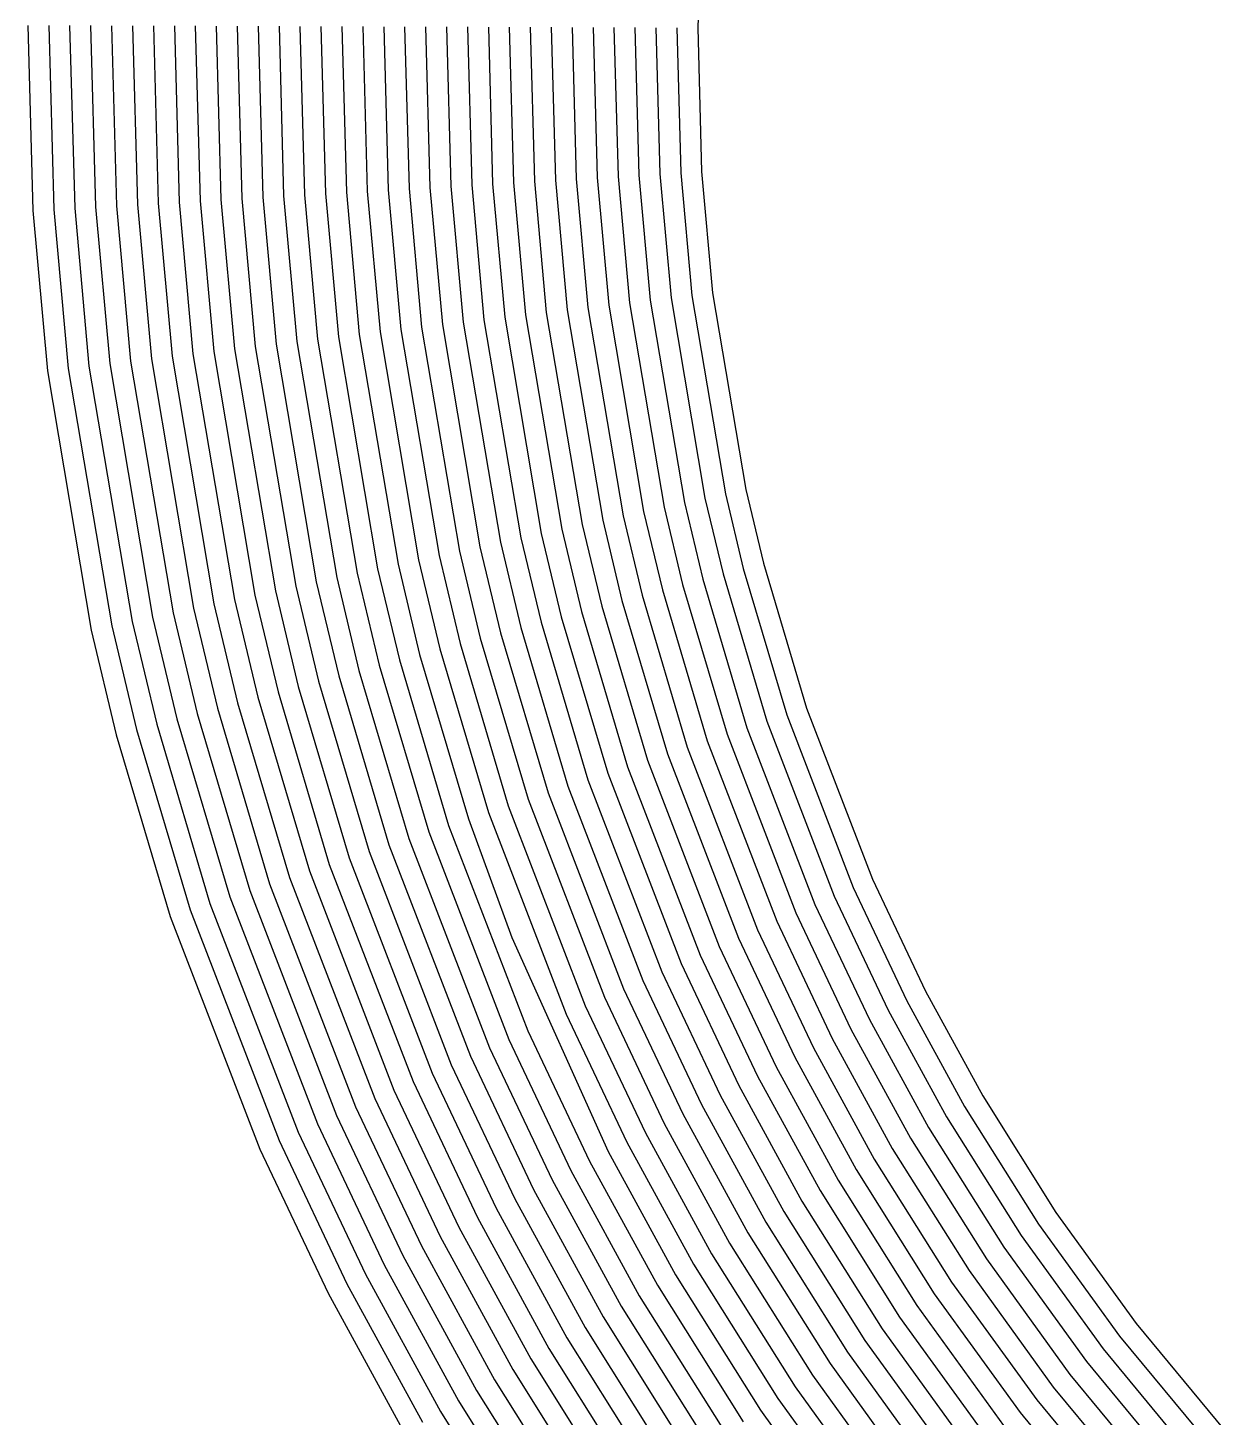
# Model space of a CAD drawing. Header units: metres. Extents: x -19 to 19, y -19.6 to 19.6.
# Drawn here: x 1.022 to 2.737, y 13.704 to 15.697 of the extents above; entities that cross this region are included whole.
import ezdxf

# ---------------------------------------------------------------- set-up
doc = ezdxf.new("R2010")
doc.units = ezdxf.units.M

msp = doc.modelspace()

# ---------------------------------------------------------------- linework, layer by layer
for p, q in [((1.98847, 15.86423, -0.06653), (1.982638, 15.696609, -0.049624)), ((1.022185, 15.700118, -0.049905), (1.029464, 15.434579, -0.023541)), ((1.052199, 15.700009, -0.049896), (1.059428, 15.436328, -0.023716)), ((1.082214, 15.699899, -0.049887), (1.089391, 15.438077, -0.023891)), ((1.112228, 15.699789, -0.049879), (1.119354, 15.439827, -0.024066)), ((1.142242, 15.69968, -0.04987), (1.149317, 15.441576, -0.024241)), ((1.172256, 15.69957, -0.049861), (1.17928, 15.443325, -0.024416)), ((1.20227, 15.69946, -0.049852), (1.209244, 15.445074, -0.024591)), ((1.232284, 15.699351, -0.049844), (1.239207, 15.446823, -0.024766)), ((1.262299, 15.699241, -0.049835), (1.26917, 15.448573, -0.024941)), ((1.292313, 15.699131, -0.049826), (1.299133, 15.450322, -0.025116)), ((1.322327, 15.699022, -0.049817), (1.329096, 15.452071, -0.025291)), ((1.352341, 15.698912, -0.049809), (1.35906, 15.45382, -0.025466)), ((1.382355, 15.698802, -0.0498), (1.389023, 15.45557, -0.025641)), ((1.412369, 15.698693, -0.049791), (1.418986, 15.457319, -0.025816)), ((1.442384, 15.698583, -0.049782), (1.448949, 15.459068, -0.025991)), ((1.472398, 15.698473, -0.049773), (1.478912, 15.460817, -0.026166)), ((1.502412, 15.698364, -0.049765), (1.508876, 15.462566, -0.026341)), ((1.532426, 15.698254, -0.049756), (1.538839, 15.464316, -0.026516)), ((1.56244, 15.698145, -0.049747), (1.568802, 15.466065, -0.026691)), ((1.592454, 15.698035, -0.049738), (1.598765, 15.467814, -0.026866)), ((1.622468, 15.697925, -0.04973), (1.628729, 15.469563, -0.027041)), ((1.652483, 15.697816, -0.049721), (1.658692, 15.471313, -0.027216)), ((1.682497, 15.697706, -0.049712), (1.688655, 15.473062, -0.027391)), ((1.712511, 15.697596, -0.049703), (1.718618, 15.474811, -0.027566)), ((1.742525, 15.697487, -0.049695), (1.748581, 15.47656, -0.027741)), ((1.772539, 15.697377, -0.049686), (1.778545, 15.478309, -0.027916)), ((1.802553, 15.697267, -0.049677), (1.808508, 15.480059, -0.028091)), ((1.832568, 15.697158, -0.049668), (1.838471, 15.481808, -0.028266)), ((1.862582, 15.697048, -0.04966), (1.868434, 15.483557, -0.028441)), ((1.892596, 15.696938, -0.049651), (1.898397, 15.485306, -0.028616)), ((1.92261, 15.696829, -0.049642), (1.928361, 15.487056, -0.028791)), ((1.952624, 15.696719, -0.049633), (1.958324, 15.488805, -0.028966)), ((1.982638, 15.696609, -0.049624), (1.988287, 15.490554, -0.029141)), ((1.808508, 15.480059, -0.028091), (1.825227, 15.295538, -0.010029)), ((1.838471, 15.481808, -0.028266), (1.855032, 15.29903, -0.010372)), ((1.868434, 15.483557, -0.028441), (1.884838, 15.302523, -0.010716)), ((1.898397, 15.485306, -0.028616), (1.914643, 15.306015, -0.011059)), ((1.928361, 15.487056, -0.028791), (1.944448, 15.309508, -0.011402)), ((1.958324, 15.488805, -0.028966), (1.974253, 15.313001, -0.011745)), ((1.988287, 15.490554, -0.029141), (2.004059, 15.316493, -0.012088)), ((1.478912, 15.460817, -0.026166), (1.497369, 15.257119, -0.006255)), ((1.508876, 15.462566, -0.026341), (1.527174, 15.260612, -0.006598)), ((1.538839, 15.464316, -0.026516), (1.55698, 15.264104, -0.006941)), ((1.568802, 15.466065, -0.026691), (1.586785, 15.267597, -0.007284)), ((1.598765, 15.467814, -0.026866), (1.61659, 15.27109, -0.007627)), ((1.628729, 15.469563, -0.027041), (1.646395, 15.274582, -0.007971)), ((1.658692, 15.471313, -0.027216), (1.676201, 15.278075, -0.008314)), ((1.688655, 15.473062, -0.027391), (1.706006, 15.281567, -0.008657)), ((1.718618, 15.474811, -0.027566), (1.735811, 15.28506, -0.009)), ((1.748581, 15.47656, -0.027741), (1.765616, 15.288553, -0.009343)), ((1.778545, 15.478309, -0.027916), (1.795422, 15.292045, -0.009686)), ((1.119354, 15.439827, -0.024066), (1.139706, 15.215208, -0.002137)), ((1.149317, 15.441576, -0.024241), (1.169511, 15.218701, -0.00248)), ((1.17928, 15.443325, -0.024416), (1.199316, 15.222193, -0.002824)), ((1.209244, 15.445074, -0.024591), (1.229122, 15.225686, -0.003167)), ((1.239207, 15.446823, -0.024766), (1.258927, 15.229179, -0.00351)), ((1.26917, 15.448573, -0.024941), (1.288732, 15.232671, -0.003853)), ((1.299133, 15.450322, -0.025116), (1.318538, 15.236164, -0.004196)), ((1.329096, 15.452071, -0.025291), (1.348343, 15.239656, -0.004539)), ((1.35906, 15.45382, -0.025466), (1.378148, 15.243149, -0.004882)), ((1.389023, 15.45557, -0.025641), (1.407953, 15.246642, -0.005226)), ((1.418986, 15.457319, -0.025816), (1.437759, 15.250134, -0.005569)), ((1.448949, 15.459068, -0.025991), (1.467564, 15.253627, -0.005912)), ((1.029464, 15.434579, -0.023541), (1.05029, 15.204731, -0.001108)), ((1.059428, 15.436328, -0.023716), (1.080095, 15.208223, -0.001451)), ((1.089391, 15.438077, -0.023891), (1.109901, 15.211716, -0.001794)), ((1.884838, 15.302523, -0.010716), (1.934375, 15.009473, 0.017563)), ((1.914643, 15.306015, -0.011059), (1.963703, 15.015786, 0.01696)), ((1.944448, 15.309508, -0.011402), (1.993032, 15.022098, 0.016358)), ((1.974253, 15.313001, -0.011745), (2.022361, 15.028411, 0.015755)), ((2.004059, 15.316493, -0.012088), (2.05169, 15.034723, 0.015152)), ((1.706006, 15.281567, -0.008657), (1.758402, 14.971597, 0.02118)), ((1.735811, 15.28506, -0.009), (1.787731, 14.97791, 0.020577)), ((1.765616, 15.288553, -0.009343), (1.81706, 14.984222, 0.019974)), ((1.795422, 15.292045, -0.009686), (1.846388, 14.990535, 0.019372)), ((1.825227, 15.295538, -0.010029), (1.875717, 14.996848, 0.018769)), ((1.855032, 15.29903, -0.010372), (1.905046, 15.00316, 0.018166)), ((1.527174, 15.260612, -0.006598), (1.582429, 14.933721, 0.024796)), ((1.55698, 15.264104, -0.006941), (1.611758, 14.940034, 0.024194)), ((1.586785, 15.267597, -0.007284), (1.641087, 14.946346, 0.023591)), ((1.61659, 15.27109, -0.007627), (1.670416, 14.952659, 0.022988)), ((1.646395, 15.274582, -0.007971), (1.699744, 14.958972, 0.022385)), ((1.676201, 15.278075, -0.008314), (1.729073, 14.965284, 0.021783)), ((1.378148, 15.243149, -0.004882), (1.435785, 14.902158, 0.02781)), ((1.407953, 15.246642, -0.005226), (1.465114, 14.90847, 0.027207)), ((1.437759, 15.250134, -0.005569), (1.494443, 14.914783, 0.026605)), ((1.467564, 15.253627, -0.005912), (1.523772, 14.921096, 0.026002)), ((1.497369, 15.257119, -0.006255), (1.5531, 14.927408, 0.025399)), ((1.199316, 15.222193, -0.002824), (1.259813, 14.864282, 0.031427)), ((1.229122, 15.225686, -0.003167), (1.289141, 14.870594, 0.030824)), ((1.258927, 15.229179, -0.00351), (1.31847, 14.876907, 0.030221)), ((1.288732, 15.232671, -0.003853), (1.347799, 14.88322, 0.029619)), ((1.318538, 15.236164, -0.004196), (1.377128, 14.889532, 0.029016)), ((1.348343, 15.239656, -0.004539), (1.406456, 14.895845, 0.028413)), ((1.05029, 15.204731, -0.001108), (1.113169, 14.832719, 0.034441)), ((1.080095, 15.208223, -0.001451), (1.142497, 14.839031, 0.033838)), ((1.109901, 15.211716, -0.001794), (1.171826, 14.845344, 0.033235)), ((1.139706, 15.215208, -0.002137), (1.201155, 14.851656, 0.032632)), ((1.169511, 15.218701, -0.00248), (1.230484, 14.857969, 0.03203)), ((1.993032, 15.022098, 0.016358), (2.018946, 14.913765, 0.026674)), ((2.022361, 15.028411, 0.015755), (2.047943, 14.921464, 0.025947)), ((2.05169, 15.034723, 0.015152), (2.076941, 14.929163, 0.025219)), ((1.905046, 15.00316, 0.018166), (1.931954, 14.890667, 0.028857)), ((1.934375, 15.009473, 0.017563), (1.960952, 14.898367, 0.028129)), ((1.963703, 15.015786, 0.01696), (1.989949, 14.906066, 0.027402)), ((1.81706, 14.984222, 0.019974), (1.844962, 14.86757, 0.031039)), ((1.846388, 14.990535, 0.019372), (1.87396, 14.875269, 0.030312)), ((1.875717, 14.996848, 0.018769), (1.902957, 14.882968, 0.029584)), ((1.729073, 14.965284, 0.021783), (1.757971, 14.844472, 0.033222)), ((1.758402, 14.971597, 0.02118), (1.786968, 14.852171, 0.032494)), ((1.787731, 14.97791, 0.020577), (1.815965, 14.859871, 0.031767)), ((1.641087, 14.946346, 0.023591), (1.670979, 14.821375, 0.035404)), ((1.670416, 14.952659, 0.022988), (1.699976, 14.829074, 0.034677)), ((1.699744, 14.958972, 0.022385), (1.728973, 14.836773, 0.033949)), ((1.5531, 14.927408, 0.025399), (1.583987, 14.798277, 0.037587)), ((1.582429, 14.933721, 0.024796), (1.612984, 14.805976, 0.036859)), ((1.611758, 14.940034, 0.024194), (1.641981, 14.813676, 0.036132)), ((2.076941, 14.929163, 0.025219), (2.138757, 14.721017, 0.044836)), ((1.435785, 14.902158, 0.02781), (1.467998, 14.767481, 0.040497)), ((1.465114, 14.90847, 0.027207), (1.496995, 14.77518, 0.03977)), ((1.494443, 14.914783, 0.026605), (1.525992, 14.782879, 0.039042)), ((1.523772, 14.921096, 0.026002), (1.554989, 14.790578, 0.038315)), ((1.989949, 14.906066, 0.027402), (2.053217, 14.693027, 0.047434)), ((2.018946, 14.913765, 0.026674), (2.081731, 14.702357, 0.046568)), ((2.047943, 14.921464, 0.025947), (2.110244, 14.711687, 0.045702)), ((1.347799, 14.88322, 0.029619), (1.381006, 14.744383, 0.04268)), ((1.377128, 14.889532, 0.029016), (1.410003, 14.752082, 0.041952)), ((1.406456, 14.895845, 0.028413), (1.439, 14.759781, 0.041225)), ((1.902957, 14.882968, 0.029584), (1.967677, 14.665037, 0.050033)), ((1.931954, 14.890667, 0.028857), (1.996191, 14.674367, 0.049167)), ((1.960952, 14.898367, 0.028129), (2.024704, 14.683697, 0.048301)), ((1.259813, 14.864282, 0.031427), (1.294014, 14.721286, 0.044862)), ((1.289141, 14.870594, 0.030824), (1.323011, 14.728985, 0.044135)), ((1.31847, 14.876907, 0.030221), (1.352008, 14.736684, 0.043407)), ((1.844962, 14.86757, 0.031039), (1.91065, 14.646377, 0.051765)), ((1.87396, 14.875269, 0.030312), (1.939164, 14.655707, 0.050899)), ((1.171826, 14.845344, 0.033235), (1.207022, 14.698188, 0.047045)), ((1.201155, 14.851656, 0.032632), (1.236019, 14.705887, 0.046317)), ((1.230484, 14.857969, 0.03203), (1.265017, 14.713586, 0.04559)), ((1.757971, 14.844472, 0.033222), (1.82511, 14.618387, 0.054364)), ((1.786968, 14.852171, 0.032494), (1.853624, 14.627717, 0.053498)), ((1.815965, 14.859871, 0.031767), (1.882137, 14.637047, 0.052632)), ((1.113169, 14.832719, 0.034441), (1.149027, 14.68279, 0.0485)), ((1.142497, 14.839031, 0.033838), (1.178025, 14.690489, 0.047772)), ((1.699976, 14.829074, 0.034677), (1.768084, 14.599727, 0.056097)), ((1.728973, 14.836773, 0.033949), (1.796597, 14.609057, 0.05523)), ((1.612984, 14.805976, 0.036859), (1.682543, 14.571737, 0.058695)), ((1.641981, 14.813676, 0.036132), (1.711057, 14.581067, 0.057829)), ((1.670979, 14.821375, 0.035404), (1.73957, 14.590397, 0.056963)), ((1.525992, 14.782879, 0.039042), (1.597003, 14.543747, 0.061294)), ((1.554989, 14.790578, 0.038315), (1.625517, 14.553077, 0.060428)), ((1.583987, 14.798277, 0.037587), (1.65403, 14.562407, 0.059561)), ((1.467998, 14.767481, 0.040497), (1.539977, 14.525087, 0.063026)), ((1.496995, 14.77518, 0.03977), (1.56849, 14.534417, 0.06216)), ((1.381006, 14.744383, 0.04268), (1.454436, 14.497098, 0.065625)), ((1.410003, 14.752082, 0.041952), (1.48295, 14.506428, 0.064759)), ((1.439, 14.759781, 0.041225), (1.511463, 14.515758, 0.063893)), ((1.323011, 14.728985, 0.044135), (1.39741, 14.478438, 0.067357)), ((1.352008, 14.736684, 0.043407), (1.425923, 14.487768, 0.066491)), ((1.236019, 14.705887, 0.046317), (1.31187, 14.450448, 0.069956)), ((1.265017, 14.713586, 0.04559), (1.340383, 14.459778, 0.06909)), ((1.294014, 14.721286, 0.044862), (1.368896, 14.469108, 0.068224)), ((2.110244, 14.711687, 0.045702), (2.205674, 14.463851, 0.068621)), ((2.138757, 14.721017, 0.044836), (2.233115, 14.475948, 0.067541)), ((1.149027, 14.68279, 0.0485), (1.226329, 14.422458, 0.072555)), ((1.178025, 14.690489, 0.047772), (1.254843, 14.431788, 0.071689)), ((1.207022, 14.698188, 0.047045), (1.283356, 14.441118, 0.070822)), ((2.024704, 14.683697, 0.048301), (2.12335, 14.427562, 0.071879)), ((2.053217, 14.693027, 0.047434), (2.150792, 14.439658, 0.070783)), ((2.081731, 14.702357, 0.046568), (2.178233, 14.451754, 0.069702)), ((1.967677, 14.665037, 0.050033), (2.068468, 14.403372, 0.074081)), ((1.996191, 14.674367, 0.049167), (2.095909, 14.415467, 0.07298)), ((1.91065, 14.646377, 0.051765), (2.013585, 14.379182, 0.076282)), ((1.939164, 14.655707, 0.050899), (2.041027, 14.391277, 0.075181)), ((1.853624, 14.627717, 0.053498), (1.958703, 14.354993, 0.078483)), ((1.882137, 14.637047, 0.052632), (1.986144, 14.367088, 0.077383)), ((1.796597, 14.609057, 0.05523), (1.90382, 14.330803, 0.080685)), ((1.82511, 14.618387, 0.054364), (1.931262, 14.342898, 0.079584)), ((1.73957, 14.590397, 0.056963), (1.848938, 14.306613, 0.082886)), ((1.768084, 14.599727, 0.056097), (1.876379, 14.318708, 0.081785)), ((1.682543, 14.571737, 0.058695), (1.794055, 14.282423, 0.085087)), ((1.711057, 14.581067, 0.057829), (1.821497, 14.294518, 0.083987)), ((1.597003, 14.543747, 0.061294), (1.711732, 14.246138, 0.088389)), ((1.625517, 14.553077, 0.060428), (1.739173, 14.258233, 0.087289)), ((1.65403, 14.562407, 0.059561), (1.715973, 14.392116, 0.075185)), ((1.539977, 14.525087, 0.063026), (1.656849, 14.221948, 0.090591)), ((1.56849, 14.534417, 0.06216), (1.684291, 14.234043, 0.08949)), ((1.48295, 14.506428, 0.064759), (1.601967, 14.197759, 0.092792)), ((1.511463, 14.515758, 0.063893), (1.629408, 14.209853, 0.091691)), ((1.425923, 14.487768, 0.066491), (1.547084, 14.173569, 0.094993)), ((1.454436, 14.497098, 0.065625), (1.574526, 14.185664, 0.093893)), ((1.368896, 14.469108, 0.068224), (1.492202, 14.149379, 0.097195)), ((1.39741, 14.478438, 0.067357), (1.519643, 14.161474, 0.096094)), ((2.205674, 14.463851, 0.068621), (2.282511, 14.30161, 0.083443)), ((2.233115, 14.475948, 0.067541), (2.309277, 14.315133, 0.082232)), ((1.31187, 14.450448, 0.069956), (1.437319, 14.125189, 0.099396)), ((1.340383, 14.459778, 0.06909), (1.464761, 14.137284, 0.098295)), ((2.178233, 14.451754, 0.069702), (2.255746, 14.288087, 0.084654)), ((1.254843, 14.431788, 0.071689), (1.382437, 14.100999, 0.101597)), ((1.283356, 14.441118, 0.070822), (1.409878, 14.113094, 0.100497)), ((2.12335, 14.427562, 0.071879), (2.202214, 14.261041, 0.087077)), ((2.150792, 14.439658, 0.070783), (2.22898, 14.274564, 0.085866)), ((1.226329, 14.422458, 0.072555), (1.354996, 14.088904, 0.102698)), ((2.095909, 14.415467, 0.07298), (2.175448, 14.247518, 0.088288)), ((1.715973, 14.392116, 0.075185), (1.85426, 14.085241, 0.102822)), ((2.041027, 14.391277, 0.075181), (2.121917, 14.220471, 0.09071)), ((2.068468, 14.403372, 0.074081), (2.148683, 14.233995, 0.089499)), ((1.986144, 14.367088, 0.077383), (2.068386, 14.193425, 0.093132)), ((2.013585, 14.379182, 0.076282), (2.095151, 14.206948, 0.091921)), ((1.958703, 14.354993, 0.078483), (2.04162, 14.179902, 0.094344)), ((1.90382, 14.330803, 0.080685), (1.988089, 14.152856, 0.096766)), ((1.931262, 14.342898, 0.079584), (2.014854, 14.166379, 0.095555)), ((1.848938, 14.306613, 0.082886), (1.934557, 14.12581, 0.099188)), ((1.876379, 14.318708, 0.081785), (1.961323, 14.139333, 0.097977)), ((2.309277, 14.315133, 0.082232), (2.39123, 14.165079, 0.095781)), ((1.821497, 14.294518, 0.083987), (1.907791, 14.112287, 0.100399)), ((2.255746, 14.288087, 0.084654), (2.339399, 14.134914, 0.098446)), ((2.282511, 14.30161, 0.083443), (2.365314, 14.149997, 0.097113)), ((1.794055, 14.282423, 0.085087), (1.881026, 14.098764, 0.10161)), ((2.22898, 14.274564, 0.085866), (2.313484, 14.119832, 0.099778)), ((1.711732, 14.246138, 0.088389), (1.800729, 14.058194, 0.105244)), ((1.739173, 14.258233, 0.087289), (1.827494, 14.071718, 0.104033)), ((2.175448, 14.247518, 0.088288), (2.261654, 14.089668, 0.102443)), ((2.202214, 14.261041, 0.087077), (2.287569, 14.10475, 0.10111)), ((1.684291, 14.234043, 0.08949), (1.773963, 14.044671, 0.106455)), ((2.148683, 14.233995, 0.089499), (2.235739, 14.074586, 0.103775)), ((1.629408, 14.209853, 0.091691), (1.720431, 14.017625, 0.108877)), ((1.656849, 14.221948, 0.090591), (1.747197, 14.031148, 0.107666)), ((2.095151, 14.206948, 0.091921), (2.183908, 14.044421, 0.10644)), ((2.121917, 14.220471, 0.09071), (2.209823, 14.059504, 0.105108)), ((1.574526, 14.185664, 0.093893), (1.6669, 13.990579, 0.1113)), ((1.601967, 14.197759, 0.092792), (1.693666, 14.004102, 0.110088)), ((2.068386, 14.193425, 0.093132), (2.157993, 14.029339, 0.107773)), ((1.547084, 14.173569, 0.094993), (1.640134, 13.977056, 0.112511)), ((2.014854, 14.166379, 0.095555), (2.106163, 13.999175, 0.110437)), ((2.04162, 14.179902, 0.094344), (2.132078, 14.014257, 0.109105)), ((2.39123, 14.165079, 0.095781), (2.496164, 13.998122, 0.110687)), ((1.492202, 14.149379, 0.097195), (1.586603, 13.95001, 0.114933)), ((1.519643, 14.161474, 0.096094), (1.613369, 13.963533, 0.113722)), ((1.988089, 14.152856, 0.096766), (2.080248, 13.984093, 0.11177)), ((2.365314, 14.149997, 0.097113), (2.471254, 13.981439, 0.112139)), ((1.437319, 14.125189, 0.099396), (1.533072, 13.922964, 0.117355)), ((1.464761, 14.137284, 0.098295), (1.559837, 13.936487, 0.116144)), ((1.934557, 14.12581, 0.099188), (2.028417, 13.953929, 0.114435)), ((1.961323, 14.139333, 0.097977), (2.054333, 13.969011, 0.113102)), ((2.339399, 14.134914, 0.098446), (2.446344, 13.964756, 0.11359)), ((1.409878, 14.113094, 0.100497), (1.506306, 13.909441, 0.118566)), ((1.907791, 14.112287, 0.100399), (2.002502, 13.938846, 0.115767)), ((2.313484, 14.119832, 0.099778), (2.421433, 13.948073, 0.115041)), ((1.354996, 14.088904, 0.102698), (1.452774, 13.882394, 0.120989)), ((1.382437, 14.100999, 0.101597), (1.47954, 13.895917, 0.119778)), ((1.85426, 14.085241, 0.102822), (1.950672, 13.908682, 0.118432)), ((1.881026, 14.098764, 0.10161), (1.976587, 13.923764, 0.1171)), ((2.261654, 14.089668, 0.102443), (2.371613, 13.914706, 0.117944)), ((2.287569, 14.10475, 0.10111), (2.396523, 13.931389, 0.116493)), ((1.827494, 14.071718, 0.104033), (1.924757, 13.8936, 0.119764)), ((2.235739, 14.074586, 0.103775), (2.346703, 13.898023, 0.119395)), ((1.800729, 14.058194, 0.105244), (1.898842, 13.878518, 0.121097)), ((2.209823, 14.059504, 0.105108), (2.321793, 13.88134, 0.120847)), ((1.747197, 14.031148, 0.107666), (1.847011, 13.848353, 0.123762)), ((1.773963, 14.044671, 0.106455), (1.872927, 13.863436, 0.122429)), ((2.157993, 14.029339, 0.107773), (2.271972, 13.847973, 0.123749)), ((2.183908, 14.044421, 0.10644), (2.296883, 13.864656, 0.122298)), ((1.720431, 14.017625, 0.108877), (1.821096, 13.833271, 0.125094)), ((2.132078, 14.014257, 0.109105), (2.247062, 13.83129, 0.125201)), ((1.6669, 13.990579, 0.1113), (1.769266, 13.803107, 0.127759)), ((1.693666, 14.004102, 0.110088), (1.795181, 13.818189, 0.126427)), ((2.106163, 13.999175, 0.110437), (2.222152, 13.814607, 0.126652)), ((2.496164, 13.998122, 0.110687), (2.611312, 13.838937, 0.124701)), ((1.640134, 13.977056, 0.112511), (1.743351, 13.788025, 0.129091)), ((2.054333, 13.969011, 0.113102), (2.172332, 13.78124, 0.129555)), ((2.080248, 13.984093, 0.11177), (2.197242, 13.797923, 0.128103)), ((2.471254, 13.981439, 0.112139), (2.587547, 13.82067, 0.126267)), ((1.586603, 13.95001, 0.114933), (1.69152, 13.75786, 0.131756)), ((1.613369, 13.963533, 0.113722), (1.717436, 13.772943, 0.130424)), ((2.028417, 13.953929, 0.114435), (2.147422, 13.764557, 0.131006)), ((2.421433, 13.948073, 0.115041), (2.540015, 13.784134, 0.1294)), ((2.446344, 13.964756, 0.11359), (2.563781, 13.802402, 0.127833)), ((1.559837, 13.936487, 0.116144), (1.665605, 13.742778, 0.133089)), ((2.002502, 13.938846, 0.115767), (2.122512, 13.747874, 0.132457)), ((2.396523, 13.931389, 0.116493), (2.51625, 13.765867, 0.130966)), ((1.506306, 13.909441, 0.118566), (1.613775, 13.712614, 0.135754)), ((1.533072, 13.922964, 0.117355), (1.63969, 13.727696, 0.134421)), ((1.950672, 13.908682, 0.118432), (2.072691, 13.714507, 0.13536)), ((1.976587, 13.923764, 0.1171), (2.097601, 13.73119, 0.133909)), ((2.371613, 13.914706, 0.117944), (2.492484, 13.747599, 0.132532)), ((1.47954, 13.895917, 0.119778), (1.58786, 13.697532, 0.137086)), ((1.924757, 13.8936, 0.119764), (2.047781, 13.697824, 0.136811)), ((2.346703, 13.898023, 0.119395), (2.468718, 13.729332, 0.134099)), ((1.452774, 13.882394, 0.120989), (1.561945, 13.68245, 0.138418)), ((1.898842, 13.878518, 0.121097), (2.022871, 13.681141, 0.138263)), ((2.321793, 13.88134, 0.120847), (2.444953, 13.711064, 0.135665)), ((1.847011, 13.848353, 0.123762), (1.973051, 13.647774, 0.141165)), ((1.872927, 13.863436, 0.122429), (1.997961, 13.664457, 0.139714)), ((2.271972, 13.847973, 0.123749), (2.397421, 13.674529, 0.138798)), ((2.296883, 13.864656, 0.122298), (2.421187, 13.692797, 0.137231)), ((1.821096, 13.833271, 0.125094), (1.94814, 13.631091, 0.142617)), ((2.247062, 13.83129, 0.125201), (2.373656, 13.656261, 0.140364)), ((2.611312, 13.838937, 0.124701), (2.737483, 13.686579, 0.137954)), ((1.795181, 13.818189, 0.126427), (1.92323, 13.614408, 0.144068)), ((2.222152, 13.814607, 0.126652), (2.34989, 13.637994, 0.14193)), ((2.587547, 13.82067, 0.126267), (2.714967, 13.666802, 0.139626)), ((1.743351, 13.788025, 0.129091), (1.87341, 13.581041, 0.146971)), ((1.769266, 13.803107, 0.127759), (1.89832, 13.597724, 0.145519)), ((2.197242, 13.797923, 0.128103), (2.326125, 13.619726, 0.143497)), ((2.563781, 13.802402, 0.127833), (2.69245, 13.647024, 0.141298)), ((1.717436, 13.772943, 0.130424), (1.8485, 13.564358, 0.148422)), ((2.172332, 13.78124, 0.129555), (2.302359, 13.601459, 0.145063)), ((2.540015, 13.784134, 0.1294), (2.669933, 13.627246, 0.142971)), ((1.69152, 13.75786, 0.131756), (1.82359, 13.547675, 0.149873)), ((2.122512, 13.747874, 0.132457), (2.254828, 13.564924, 0.148196)), ((2.147422, 13.764557, 0.131006), (2.278593, 13.583191, 0.146629)), ((2.492484, 13.747599, 0.132532), (2.624899, 13.587691, 0.146315)), ((2.51625, 13.765867, 0.130966), (2.647416, 13.607469, 0.144643)), ((1.63969, 13.727696, 0.134421), (1.773769, 13.514308, 0.152776)), ((1.665605, 13.742778, 0.133089), (1.798679, 13.530991, 0.151325)), ((2.097601, 13.73119, 0.133909), (2.231062, 13.546656, 0.149762)), ((2.468718, 13.729332, 0.134099), (2.602382, 13.567913, 0.147987)), ((1.613775, 13.712614, 0.135754), (1.748859, 13.497625, 0.154227)), ((2.072691, 13.714507, 0.13536), (2.207296, 13.528388, 0.151328)), ((2.444953, 13.711064, 0.135665), (2.579865, 13.548136, 0.149659))]:
    msp.add_line(p, q)

doc.saveas('drawing.dxf')
